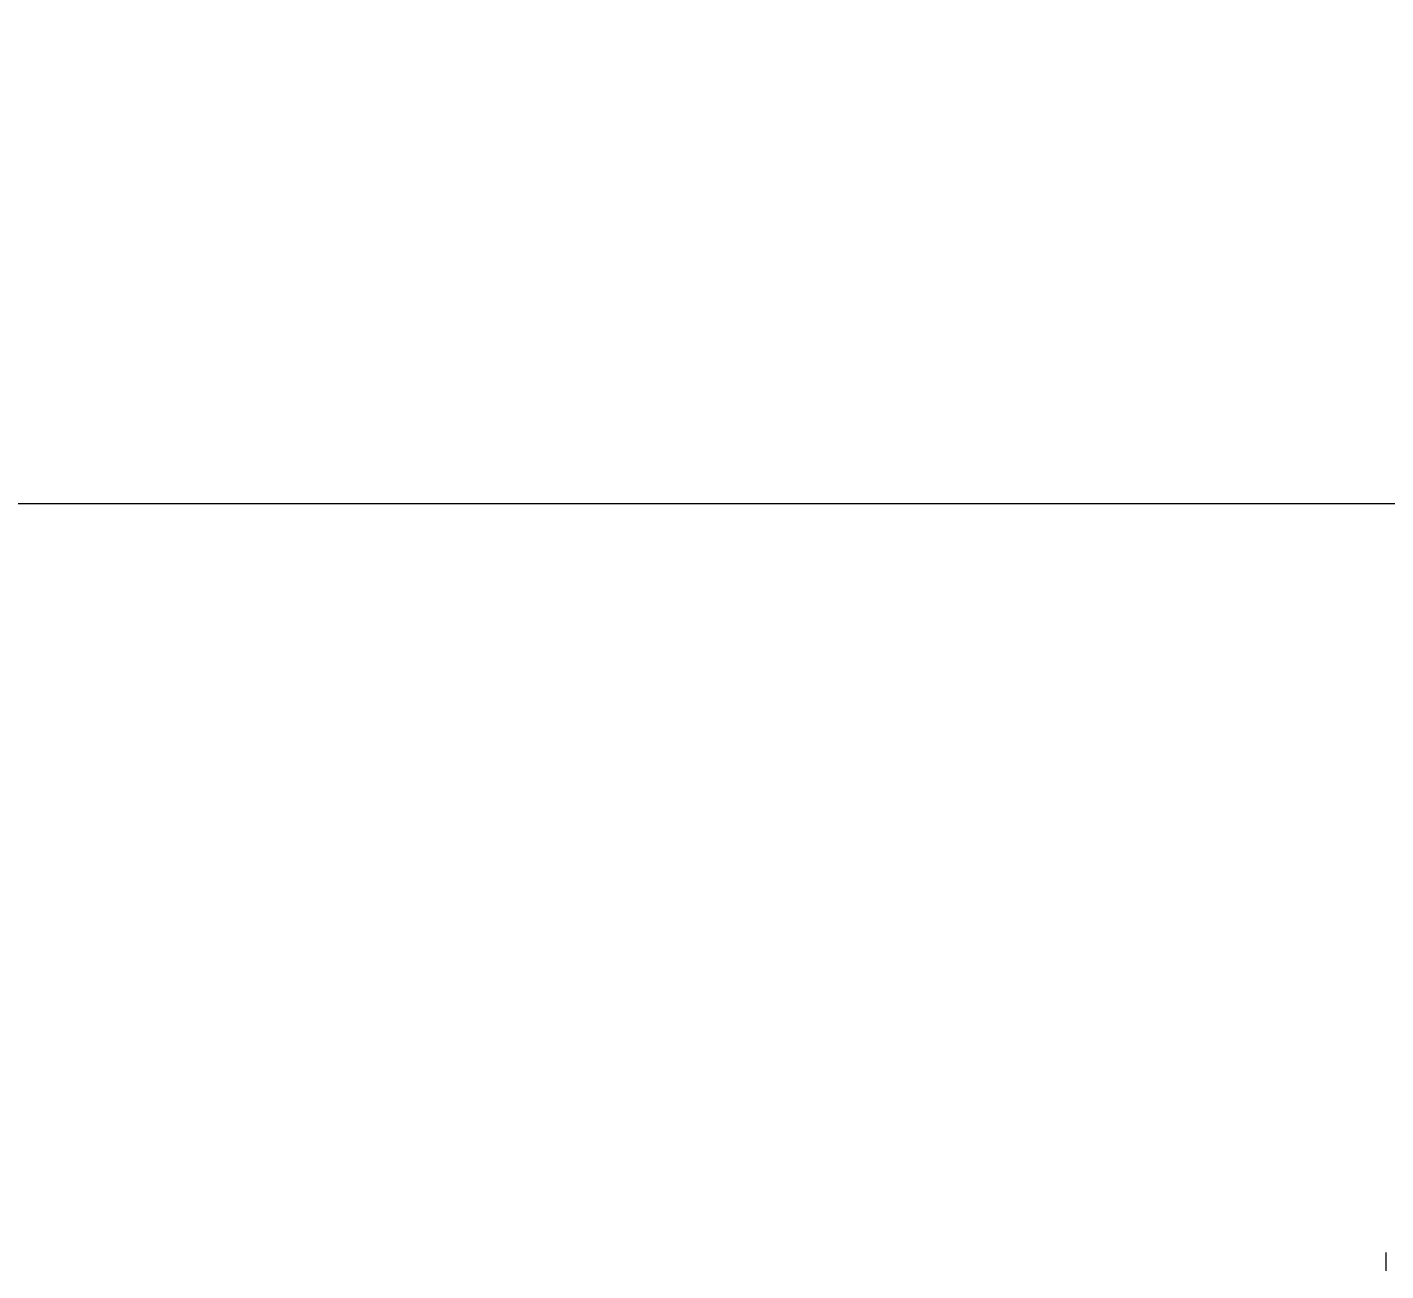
# Model space of a CAD drawing. Header units: metres. Extents: x 8 to 325, y -31 to 15.
# Drawn here: x 131.348 to 132.086, y -6.686 to -6.011 of the extents above; entities that cross this region are included whole.
import ezdxf

# ---------------------------------------------------------------- set-up
doc = ezdxf.new("R2010")
doc.units = ezdxf.units.M
for name, color, linetype, lineweight in [('A-DETY-OLCU', 7, 'Continuous', 9), ('A-DETY-OLCU-100', 7, 'Continuous', 9), ('M-EKIP', 7, 'Continuous', 9)]:
    doc.layers.add(name, color=color, linetype=linetype, lineweight=lineweight)
doc.layers.add('G-IMPT', color=7, linetype='Continuous', lineweight=9, true_color=0x999999)
doc.styles.add('Arial Narrow_5', font='ARIALN.TTF', dxfattribs={"width": 0.8, "height": 0.2})
doc.dimstyles.new('TKFN_ARDI_Ölçü_1_100__İç__3', dxfattribs={"dimscale": 0.3048, "dimtxt": 0.204686, "dimasz": 0.328084, "dimexe": 0.328084, "dimexo": 0.0625, "dimgap": 0, "dimtad": 1, "dimdec": 0, "dimlfac": 100, "dimdsep": 46, "dimtxsty": 'Arial Narrow_5', "dimblk1": 'OBLIQUE', "dimblk2": 'OBLIQUE', "dimsah": 1, "dimcen": 0.09, "dimdle": 0.328084, "dimadec": 8, "dimazin": 0, "dimtfac": 1, "dimtdec": 4, "dimtix": 1, "dimtmove": 0, "dimatfit": 3, "dimfxl": 0.656168, "dimfxlon": 1, "dimtvp": 1, "dimtolj": 1, "dimtzin": 0, "dimarcsym": 2})

# ---------------------------------------------------------------- blocks, each defined once
blk = doc.blocks.new('D4010_10_Yangın Pompası - Wilo SCPFF 125_300_125_2_dwg-V113-_1_13_4_13_ PERON KATI _FFL_')
at = {"layer": 'G-IMPT', "color": 8, "lineweight": 5, "true_color": 0x808080}
blk.add_line((0.64451, -0.92743), (0.64451, -0.91743), dxfattribs=at)
blk = doc.blocks.new('D4010_10_Yangın Pompası - ELEKTRİKLİ YANGIN POMPASI _ ELECTRICAL FIRE PUMP-V114-_1_13_4_13_ PERON KATI _FFL_')
blk.add_blockref('D4010_10_Yangın Pompası - Wilo SCPFF 125_300_125_2_dwg-V113-_1_13_4_13_ PERON KATI _FFL_', (-0.19, 0))
blk = doc.blocks.new('IC-TKN-M7-S23-000-10-A1-32-K-T-6E-200_rvt-1-_1_13_4_13_ PERON KATI _FFL_')
at = {"layer": 'M-EKIP', "color": 8, "lineweight": 5, "true_color": 0x808080, "rotation": 180}
blk.add_blockref('D4010_10_Yangın Pompası - ELEKTRİKLİ YANGIN POMPASI _ ELECTRICAL FIRE PUMP-V114-_1_13_4_13_ PERON KATI _FFL_', (-172.25433, -7.60363), dxfattribs=at)
blk = doc.blocks.new('DIMBLOCK313-_1_13_4_13_ PERON KATI _FFL_')
at = {"layer": 'A-DETY-OLCU-100', "transparency": 16777216}
for p, q in [((130.39466, -6.26986), (130.39466, -6.06986)), ((135.54466, -6.26986), (135.54466, -6.06986)), ((130.39466, -6.26986), (130.44466, -6.21986)), ((135.54466, -6.26986), (135.59466, -6.21986)), ((130.39466, -6.26986), (130.34466, -6.31986)), ((130.39466, -6.26986), (135.54466, -6.26986)), ((130.39466, -6.26986), (130.39466, -6.36986)), ((135.54466, -6.26986), (135.49466, -6.31986)), ((135.54466, -6.26986), (135.54466, -6.36986))]:
    blk.add_line(p, q, dxfattribs=at)
at = {"layer": 'A-DETY-OLCU-100', "color": 0, "transparency": 16777216, "insert": (132.82833, -6.01138), "char_height": 0.2, "width": 0.3391943, "attachment_point": 1, "line_spacing_factor": 0.974696, "style": 'Arial Narrow_5'}
blk.add_mtext('515', dxfattribs=at)
blk = doc.blocks.new('_Oblique')
at = {"color": 0, "linetype": 'ByBlock', "lineweight": -2}
blk.add_line((-0.5, -0.5), (0.5, 0.5), dxfattribs=at)

msp = doc.modelspace()

# ---------------------------------------------------------------- block references
at = {"lineweight": 5}
msp.add_blockref('IC-TKN-M7-S23-000-10-A1-32-K-T-6E-200_rvt-1-_1_13_4_13_ PERON KATI _FFL_', (304.79466, 0), dxfattribs=at)

# ---------------------------------------------------------------- dimensions: what is measured, and where the dimension line sits
at = {"layer": 'A-DETY-OLCU'}
dim = msp.add_linear_dim(base=(135.54466, -6.26986), p1=(130.39466, -6.06986), p2=(135.54466, -6.06986), dimstyle='TKFN_ARDI_Ölçü_1_100__İç__3', override={"dimpost": '<>', "dimfxl": 5.15}, dxfattribs=at)
dim.commit()
dim.dimension.update_dxf_attribs({"geometry": 'DIMBLOCK313-_1_13_4_13_ PERON KATI _FFL_', "text_midpoint": (132.96966, -6.16774)})

doc.saveas('drawing.dxf')
